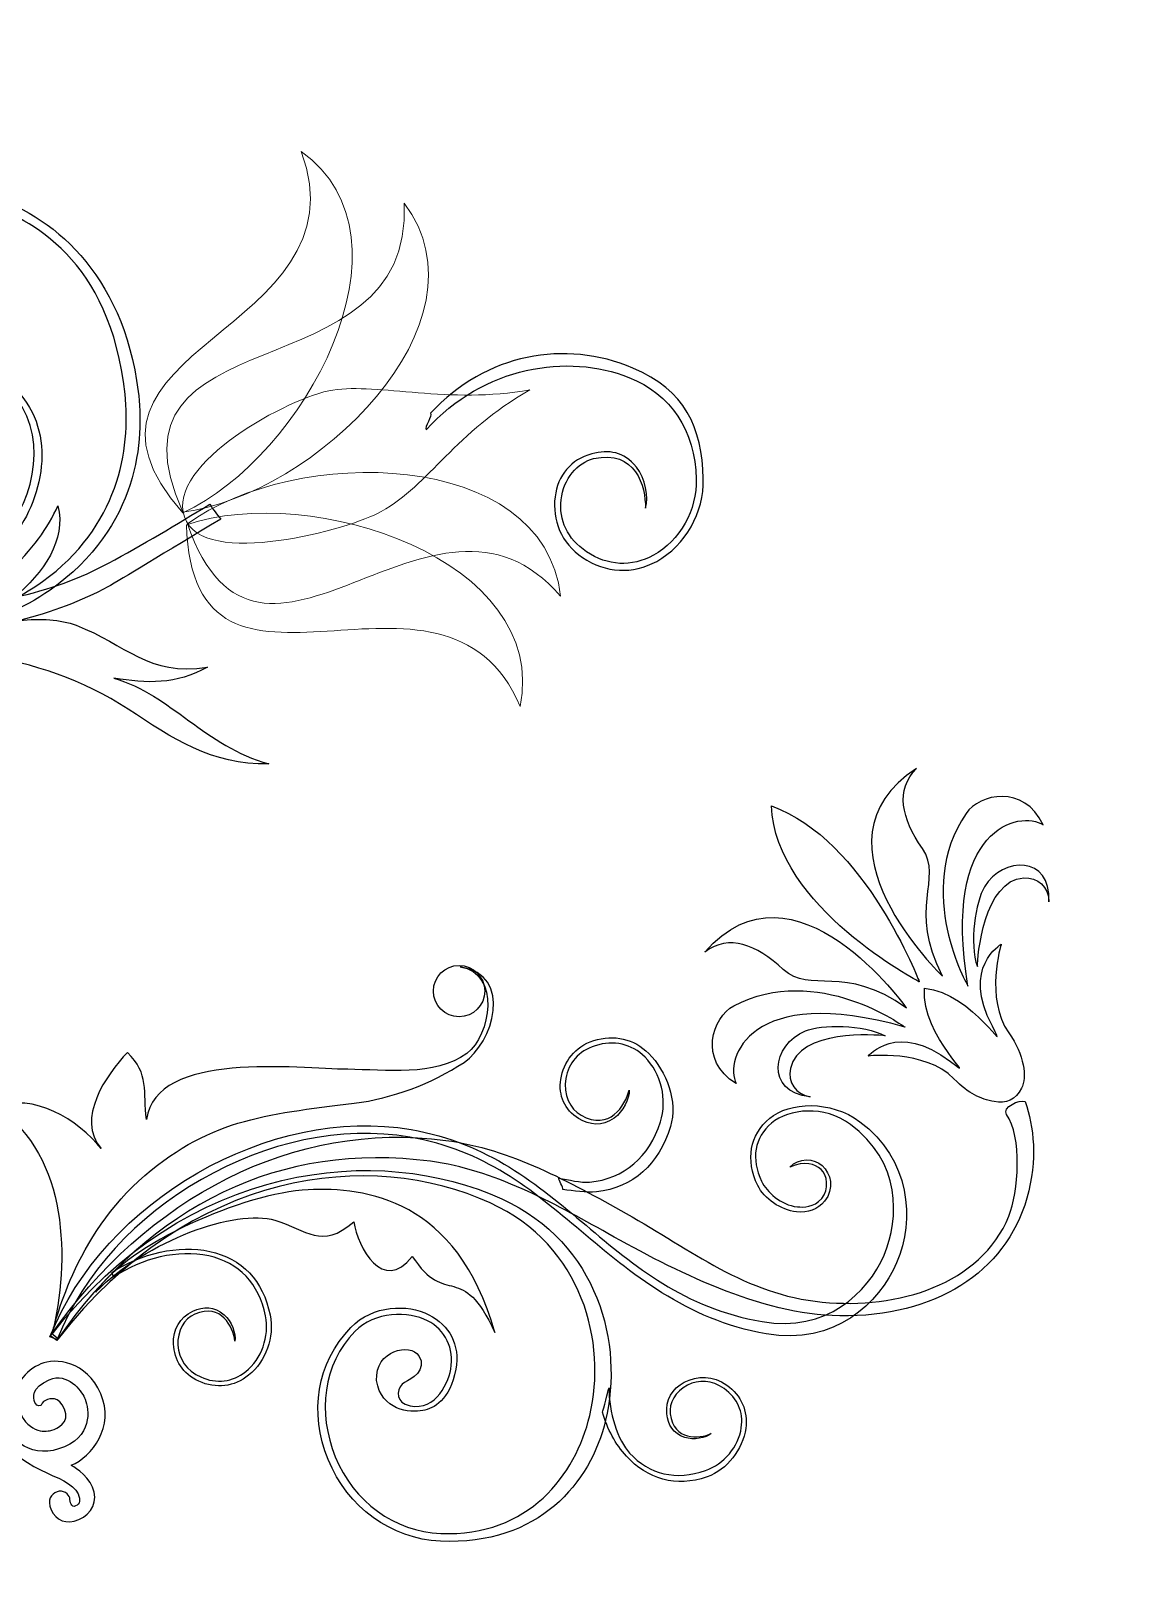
# Model space of a CAD drawing. Header units: millimetres. Extents: x -106 to 106, y -106 to 106.
# Drawn here: x -0.9 to 35.5, y -31.2 to 20.4 of the extents above; entities that cross this region are included whole.
import ezdxf

# ---------------------------------------------------------------- set-up
doc = ezdxf.new("R2010")
doc.units = ezdxf.units.MM
doc.header["$MEASUREMENT"] = 0
doc.layers.add('layer 1', color=7, linetype='Continuous')

msp = doc.modelspace()

# ---------------------------------------------------------------- linework, layer by layer
at = {"layer": 'layer 1', "color": 7}
msp.add_open_spline([(105.6569, -105.6569), (105.6569, -105.6569), (-106.0097, -105.6569), (-106.0097, -105.6569), (-106.0097, -105.6569), (-106.0097, -105.6569), (-106.0097, 106.0097), (-106.0097, 106.0097), (-106.0097, 106.0097), (-106.0097, 106.0097), (105.6569, 106.0097), (105.6569, 106.0097), (105.6569, 106.0097), (105.6569, 106.0097), (105.6569, -105.6569), (105.6569, -105.6569)], degree=3, knots=[0, 0, 0, 0, 0.2, 0.2, 0.2, 0.2, 0.4, 0.4, 0.4, 0.4, 0.6, 0.6, 0.6, 0.6, 1, 1, 1, 1], dxfattribs=at)
at = {"layer": 'layer 1', "color": 7, "lineweight": 18}
for points, knots in [([(4.1782, 4.3196), (8.1886, 6.1587), (12.1742, 13.4313), (8.1176, 16.346), (8.1176, 16.346), (10.3638, 10.2474), (-0.6952, 9.8231), (4.1782, 4.3196)], [0, 0, 0, 0, 0.3333333, 0.3333333, 0.3333333, 0.3333333, 1, 1, 1, 1]), ([(4.1723, 4.3437), (8.5486, 4.8889), (14.5382, 10.625), (11.5462, 14.6247), (11.5462, 14.6247), (11.8531, 8.1342), (1.1799, 11.0556), (4.1723, 4.3437)], [0, 0, 0, 0, 0.3333333, 0.3333333, 0.3333333, 0.3333333, 1, 1, 1, 1]), ([(4.2288, 4.1802), (3.6249, 5.9517), (7.7352, 8.1802), (9.1735, 8.4038), (9.1735, 8.4038), (10.6884, 8.6382), (13.0407, 7.9207), (15.7282, 8.4124), (15.7282, 8.4124), (13.2298, 6.9837), (12.394, 5.274), (10.7817, 4.3573), (10.7817, 4.3573), (9.7802, 3.7865), (4.831, 2.41), (4.2288, 4.1802)], [0, 0, 0, 0, 0.2, 0.2, 0.2, 0.2, 0.4, 0.4, 0.4, 0.4, 0.6, 0.6, 0.6, 0.6, 1, 1, 1, 1]), ([(4.328, 3.9491), (7.8851, 6.5589), (16.1768, 6.5021), (16.7507, 1.5399), (16.7507, 1.5399), (12.516, 6.4705), (6.763, -2.9851), (4.328, 3.9491)], [0, 0, 0, 0, 0.3333333, 0.3333333, 0.3333333, 0.3333333, 1, 1, 1, 1]), ([(4.2957, 3.9201), (8.4746, 5.3323), (16.3628, 2.7707), (15.4082, -2.1335), (15.4082, -2.1335), (12.8615, 3.8459), (4.5199, -3.4261), (4.2957, 3.9201)], [0, 0, 0, 0, 0.3333333, 0.3333333, 0.3333333, 0.3333333, 1, 1, 1, 1])]:
    msp.add_open_spline(points, degree=3, knots=knots, dxfattribs=at)
at = {"layer": 'layer 1', "color": 250}
for points, knots in [([(2.6926, 8.3571), (2.1872, 12.3463), (-0.2168, 14.2385), (-2.3464, 14.926), (-2.3464, 14.926), (-4.6979, 15.6872), (-8.4067, 14.8311), (-9.5351, 11.5226), (-9.5351, 11.5226), (-9.8758, 10.5263), (-9.7971, 9.485), (-9.2452, 8.185), (-9.2452, 8.185), (-9.6495, 9.4948), (-9.7346, 10.5602), (-9.3961, 11.4849), (-9.3961, 11.4849), (-8.1195, 14.9892), (-3.7605, 15.1549), (-2.3931, 14.6371), (-2.3931, 14.6371), (-0.9124, 14.0763), (1.7618, 12.7874), (2.2544, 8.2704), (2.2544, 8.2704), (2.4553, 6.4227), (2.0164, 3.8376), (-0.4881, 2.0333), (-0.4881, 2.0333), (-1.3151, 1.4372), (-2.2677, 1.0423), (-3.2421, 0.8209), (-3.2421, 0.8209), (-3.2134, 0.7145), (-3.186, 0.606), (-3.1584, 0.4974), (-3.1584, 0.4974), (-2.1404, 0.7145), (-1.1367, 1.1165), (-0.2423, 1.7444), (-0.2423, 1.7444), (2.7523, 3.849), (2.89, 6.8088), (2.6926, 8.3571)], [0, 0, 0, 0, 0.0833333, 0.0833333, 0.0833333, 0.0833333, 0.1666667, 0.1666667, 0.1666667, 0.1666667, 0.25, 0.25, 0.25, 0.25, 0.3333333, 0.3333333, 0.3333333, 0.3333333, 0.4166667, 0.4166667, 0.4166667, 0.4166667, 0.5, 0.5, 0.5, 0.5, 0.5833333, 0.5833333, 0.5833333, 0.5833333, 0.6666667, 0.6666667, 0.6666667, 0.6666667, 0.75, 0.75, 0.75, 0.75, 0.8333333, 0.8333333, 0.8333333, 0.8333333, 1, 1, 1, 1]), ([(2.3568, -2.2186), (3.8378, -3.1846), (5.1066, -4.0796), (7.0379, -4.0421), (7.0379, -4.0421), (4.9178, -3.4575), (3.7906, -1.7383), (1.8854, -1.1871), (1.8854, -1.1871), (2.9638, -1.3594), (3.9577, -1.41), (4.9943, -0.8157), (4.9943, -0.8157), (3.0185, -1.1337), (2.2882, -0.063), (0.6294, 0.5736), (0.6294, 0.5736), (0.1047, 0.7753), (-0.5679, 0.8003), (-1.2588, 0.7369), (-1.2588, 0.7369), (-0.1822, 1.0058), (0.8171, 1.3852), (1.6764, 1.8501), (1.6764, 1.8501), (2.1204, 2.0908), (3.5787, 3.0027), (5.4394, 4.1088), (5.4394, 4.1088), (5.3116, 4.2653), (5.1841, 4.4269), (5.0722, 4.6035), (5.0722, 4.6035), (3.9659, 3.9318), (2.8318, 3.2477), (1.7039, 2.6392), (1.7039, 2.6392), (0.7906, 2.1451), (-0.2823, 1.7573), (-1.4348, 1.4996), (-1.4348, 1.4996), (-0.4564, 2.3152), (0.3093, 3.4187), (0.0203, 4.5507), (0.0203, 4.5507), (-0.6232, 3.1231), (-2.1556, 1.3799), (-4.6283, 1.0302), (-4.6283, 1.0302), (-7.9455, 0.9207), (-10.5462, 2.0577), (-11.597, 2.8525), (-11.597, 2.8525), (-13.7604, 4.4867), (-16.4518, 9.552), (-13.8455, 14.5646), (-13.8455, 14.5646), (-13.8455, 14.5646), (-15.1074, 14.7241), (-15.1074, 14.7241), (-15.1074, 14.7241), (-16.622, 7.9881), (-14.1776, 4.0567), (-11.9091, 2.3931), (-11.9091, 2.3931), (-11.2609, 1.9168), (-10.5599, 1.532), (-9.828, 1.2255), (-9.828, 1.2255), (-7.6567, 0.1474), (-5.3319, 0.1067), (-2.5925, -0.3841), (-2.5925, -0.3841), (-0.732, -0.7179), (0.8254, -1.2195), (2.3568, -2.2186)], [0, 0, 0, 0, 0.05, 0.05, 0.05, 0.05, 0.1, 0.1, 0.1, 0.1, 0.15, 0.15, 0.15, 0.15, 0.2, 0.2, 0.2, 0.2, 0.25, 0.25, 0.25, 0.25, 0.3, 0.3, 0.3, 0.3, 0.35, 0.35, 0.35, 0.35, 0.4, 0.4, 0.4, 0.4, 0.45, 0.45, 0.45, 0.45, 0.5, 0.5, 0.5, 0.5, 0.55, 0.55, 0.55, 0.55, 0.6, 0.6, 0.6, 0.6, 0.65, 0.65, 0.65, 0.65, 0.7, 0.7, 0.7, 0.7, 0.75, 0.75, 0.75, 0.75, 0.8, 0.8, 0.8, 0.8, 0.85, 0.85, 0.85, 0.85, 0.9, 0.9, 0.9, 0.9, 1, 1, 1, 1]), ([(21.4966, 5.4491), (21.5245, 4.3304), (20.9017, 3.227), (19.9484, 2.7026), (19.9484, 2.7026), (19.1526, 2.2639), (18.2527, 2.3106), (17.481, 2.8279), (17.481, 2.8279), (16.7576, 3.3129), (16.4699, 4.0827), (16.5647, 4.8518), (16.5647, 4.8518), (16.6522, 5.5545), (17.0956, 6.1019), (17.7846, 6.2795), (17.7846, 6.2795), (18.3551, 6.4242), (18.8446, 6.3642), (19.2701, 5.8406), (19.2701, 5.8406), (19.5788, 5.4656), (19.6811, 4.8315), (19.5712, 4.4777), (19.5712, 4.4777), (19.5819, 5.1915), (19.2467, 6.4392), (17.8493, 6.1207), (17.8493, 6.1207), (17.3078, 5.9965), (16.8472, 5.4506), (16.7665, 4.753), (16.7665, 4.753), (16.6911, 4.0786), (16.9653, 3.4521), (17.6113, 3.0211), (17.6113, 3.0211), (18.3175, 2.5471), (19.1082, 2.5049), (19.8371, 2.9052), (19.8371, 2.9052), (20.7167, 3.3901), (21.291, 4.4107), (21.2655, 5.443), (21.2655, 5.443), (21.2242, 7.0596), (20.4259, 8.2621), (19.0155, 8.8268), (19.0155, 8.8268), (17.006, 9.6326), (14.1838, 9.2034), (12.2793, 7.0822), (12.2793, 7.0822), (12.1952, 7.1714), (12.5015, 7.5468), (12.4226, 7.6338), (12.4226, 7.6338), (14.2644, 9.6304), (16.905, 10.0903), (19.1571, 9.1348), (19.1571, 9.1348), (20.8952, 8.3977), (21.4546, 7.1657), (21.4966, 5.4491)], [0, 0, 0, 0, 0.0588235, 0.0588235, 0.0588235, 0.0588235, 0.1176471, 0.1176471, 0.1176471, 0.1176471, 0.1764706, 0.1764706, 0.1764706, 0.1764706, 0.2352941, 0.2352941, 0.2352941, 0.2352941, 0.2941176, 0.2941176, 0.2941176, 0.2941177, 0.3529412, 0.3529412, 0.3529412, 0.3529412, 0.4117647, 0.4117647, 0.4117647, 0.4117647, 0.4705882, 0.4705882, 0.4705882, 0.4705882, 0.5294118, 0.5294118, 0.5294118, 0.5294118, 0.5882353, 0.5882353, 0.5882353, 0.5882353, 0.6470588, 0.6470588, 0.6470588, 0.6470588, 0.7058824, 0.7058824, 0.7058824, 0.7058824, 0.7647059, 0.7647059, 0.7647059, 0.7647059, 0.8235294, 0.8235294, 0.8235294, 0.8235294, 0.8823529, 0.8823529, 0.8823529, 0.882353, 1, 1, 1, 1]), ([(-1.8295, 3.1265), (-0.5761, 4.3399), (0.0113, 6.63), (-1.1131, 8.1082), (-1.1131, 8.1082), (-1.5418, 8.6721), (-2.1931, 8.9782), (-2.8294, 8.8264), (-2.8294, 8.8264), (-3.3984, 8.6918), (-3.8207, 8.1869), (-3.9115, 7.6959), (-3.9115, 7.6959), (-4.0307, 7.052), (-3.4284, 6.5754), (-3.2771, 6.4723), (-3.2771, 6.4723), (-3.2771, 6.4723), (-3.9318, 6.979), (-3.7902, 7.6741), (-3.7902, 7.6741), (-3.7007, 8.1154), (-3.1584, 8.5238), (-2.8249, 8.6273), (-2.8249, 8.6273), (-2.469, 8.7372), (-1.7456, 8.628), (-1.3465, 8.1018), (-1.3465, 8.1018), (-0.262, 6.6764), (-0.8337, 4.4589), (-2.0517, 3.2842), (-2.0517, 3.2842), (-4.4235, 0.9908), (-8.1224, 1.2369), (-10.9164, 2.7192), (-10.9164, 2.7192), (-10.9619, 2.6573), (-11.3019, 2.5049), (-11.3467, 2.4461), (-11.3467, 2.4461), (-8.4986, 0.9572), (-4.2398, 0.7956), (-1.8295, 3.1265)], [0, 0, 0, 0, 0.0833333, 0.0833333, 0.0833333, 0.0833333, 0.1666667, 0.1666667, 0.1666667, 0.1666667, 0.25, 0.25, 0.25, 0.25, 0.3333333, 0.3333333, 0.3333333, 0.3333333, 0.4166667, 0.4166667, 0.4166667, 0.4166667, 0.5, 0.5, 0.5, 0.5, 0.5833333, 0.5833333, 0.5833333, 0.5833333, 0.6666667, 0.6666667, 0.6666667, 0.6666667, 0.75, 0.75, 0.75, 0.75, 0.8333333, 0.8333333, 0.8333333, 0.8333333, 1, 1, 1, 1]), ([(29.4614, -11.1083), (29.4614, -11.1083), (24.7812, -6.6304), (28.5977, -4.1933), (28.5977, -4.1933), (27.8835, -4.9072), (28.0906, -5.8401), (28.7903, -6.8581), (28.7903, -6.8581), (29.4886, -7.8748), (28.2804, -8.8397), (29.4614, -11.1083)], [0, 0, 0, 0, 0.25, 0.25, 0.25, 0.25, 0.5, 0.5, 0.5, 0.5, 1, 1, 1, 1]), ([(30.3065, -11.4356), (30.3065, -11.4356), (28.4816, -8.2847), (30.242, -5.6909), (30.242, -5.6909), (30.6906, -5.0305), (32.1675, -4.7101), (32.8076, -6.0643), (32.8076, -6.0643), (32.0445, -5.5724), (29.4166, -6.1236), (30.3065, -11.4356)], [0, 0, 0, 0, 0.25, 0.25, 0.25, 0.25, 0.5, 0.5, 0.5, 0.5, 1, 1, 1, 1]), ([(28.6862, -11.2947), (28.6862, -11.2947), (26.8982, -6.5566), (23.7652, -5.4366), (23.7652, -5.4366), (23.8951, -8.7977), (28.6862, -11.2947), (28.6862, -11.2947)], [0, 0, 0, 0, 0.3333333, 0.3333333, 0.3333333, 0.3333333, 1, 1, 1, 1]), ([(28.2632, -12.1698), (28.2632, -12.1698), (24.5215, -6.8829), (21.5501, -10.2994), (21.5501, -10.2994), (22.361, -9.6986), (23.253, -10.04), (24.1573, -10.882), (24.1573, -10.882), (25.061, -11.7232), (26.1923, -10.668), (28.2632, -12.1698)], [0, 0, 0, 0, 0.25, 0.25, 0.25, 0.25, 0.5, 0.5, 0.5, 0.5, 1, 1, 1, 1]), ([(32.1609, -7.831), (30.8394, -7.9137), (30.6124, -10.471), (30.6189, -10.7862), (30.6189, -10.7862), (30.3402, -10.0097), (30.5607, -8.6278), (30.8553, -8.1335), (30.8553, -8.1335), (31.4637, -7.1137), (33.0773, -7.0844), (33.0002, -8.6272), (33.0002, -8.6272), (32.994, -8.1321), (32.6202, -7.8031), (32.1609, -7.831)], [0, 0, 0, 0, 0.2, 0.2, 0.2, 0.2, 0.4, 0.4, 0.4, 0.4, 0.6, 0.6, 0.6, 0.6, 1, 1, 1, 1]), ([(32.0834, -14.8359), (32.2784, -14.4649), (32.1864, -13.7318), (31.6611, -12.9873), (31.6611, -12.9873), (30.8584, -11.8487), (31.4116, -10.04), (31.4116, -10.04), (31.4116, -10.04), (31.4116, -10.04), (30.0791, -10.7969), (31.1178, -12.7716), (31.1178, -12.7716), (31.7482, -13.9708), (30.4835, -11.6475), (28.8637, -11.5072), (28.8637, -11.5072), (28.7238, -13.1258), (30.7933, -14.7725), (29.7208, -13.944), (29.7208, -13.944), (27.9548, -12.5811), (26.9795, -13.7638), (26.9795, -13.7638), (26.9795, -13.7638), (26.9795, -13.7638), (28.8571, -13.5319), (29.84, -14.5176), (29.84, -14.5176), (30.355, -15.0333), (30.7061, -15.189), (31.1829, -15.2776), (31.1829, -15.2776), (31.5715, -15.3661), (31.8895, -15.2066), (32.0834, -14.8359)], [0, 0, 0, 0, 0.1, 0.1, 0.1, 0.1, 0.2, 0.2, 0.2, 0.2, 0.3, 0.3, 0.3, 0.3, 0.4, 0.4, 0.4, 0.4, 0.5, 0.5, 0.5, 0.5, 0.6, 0.6, 0.6, 0.6, 0.7, 0.7, 0.7, 0.7, 0.8, 0.8, 0.8, 0.8, 1, 1, 1, 1]), ([(-0.1729, -23.0142), (0.4189, -20.592), (0.3844, -17.0935), (-2.0029, -15.4915), (-2.0029, -15.4915), (-0.8559, -14.9293), (0.7313, -15.9046), (1.4555, -16.8444), (1.4555, -16.8444), (0.6135, -15.8557), (1.6212, -14.3856), (2.3312, -13.6443), (2.3312, -13.6443), (3.0813, -14.3539), (2.8384, -14.9493), (2.9693, -15.8739), (2.9693, -15.8739), (3.27, -13.5661), (8.0311, -14.1872), (9.671, -14.2034), (9.671, -14.2034), (10.8961, -14.2154), (12.5721, -14.4494), (13.625, -13.6773), (13.625, -13.6773), (14.4332, -13.0837), (14.7481, -10.9915), (13.4079, -10.7941), (13.4079, -10.7941), (15.2235, -11.059), (14.4814, -13.3518), (13.5381, -13.9729), (13.5381, -13.9729), (12.4612, -14.6816), (11.1307, -15.178), (9.8836, -15.3327), (9.8836, -15.3327), (6.8619, -15.7079), (4.9716, -15.8739), (2.7057, -17.9248), (2.7057, -17.9248), (0.4795, -19.9388), (-0.1729, -23.0142), (-0.1729, -23.0142)], [0, 0, 0, 0, 0.0833333, 0.0833333, 0.0833333, 0.0833333, 0.1666667, 0.1666667, 0.1666667, 0.1666667, 0.25, 0.25, 0.25, 0.25, 0.3333333, 0.3333333, 0.3333333, 0.3333333, 0.4166667, 0.4166667, 0.4166667, 0.4166667, 0.5, 0.5, 0.5, 0.5, 0.5833333, 0.5833333, 0.5833333, 0.5833333, 0.6666667, 0.6666667, 0.6666667, 0.6666667, 0.75, 0.75, 0.75, 0.75, 0.8333333, 0.8333333, 0.8333333, 0.8333333, 1, 1, 1, 1]), ([(12.5142, -11.6013), (12.5142, -12.073), (12.8967, -12.456), (13.369, -12.456), (13.369, -12.456), (13.841, -12.456), (14.2234, -12.073), (14.2234, -11.6013), (14.2234, -11.6013), (14.2234, -11.129), (13.841, -10.7466), (13.369, -10.7466), (13.369, -10.7466), (12.8967, -10.7466), (12.5142, -11.129), (12.5142, -11.6013)], [0, 0, 0, 0, 0.2, 0.2, 0.2, 0.2, 0.4, 0.4, 0.4, 0.4, 0.6, 0.6, 0.6, 0.6, 1, 1, 1, 1]), ([(28.2101, -12.7999), (28.2101, -12.7999), (25.2852, -10.6322), (22.5099, -12.0905), (22.5099, -12.0905), (21.8019, -12.4609), (21.3186, -13.893), (22.5918, -14.6812), (22.5918, -14.6812), (22.1881, -13.8675), (23.0325, -11.3188), (28.2101, -12.7999)], [0, 0, 0, 0, 0.25, 0.25, 0.25, 0.25, 0.5, 0.5, 0.5, 0.5, 1, 1, 1, 1]), ([(24.3978, -14.1717), (24.6792, -12.877), (27.2413, -13.0396), (27.5518, -13.0937), (27.5518, -13.0937), (26.8269, -12.7007), (25.4275, -12.7103), (24.8946, -12.927), (24.8946, -12.927), (23.7942, -13.3738), (23.5213, -14.9644), (25.0582, -15.1212), (25.0582, -15.1212), (24.5704, -15.0406), (24.3013, -14.6213), (24.3978, -14.1717)], [0, 0, 0, 0, 0.2, 0.2, 0.2, 0.2, 0.4, 0.4, 0.4, 0.4, 0.6, 0.6, 0.6, 0.6, 1, 1, 1, 1]), ([(19.6818, -13.6735), (19.1905, -13.1871), (18.5232, -13.0314), (17.8504, -13.2488), (17.8504, -13.2488), (17.2199, -13.452), (16.8482, -13.9546), (16.7559, -14.5372), (16.7559, -14.5372), (16.6732, -15.0698), (16.882, -15.5649), (17.3487, -15.8374), (17.3487, -15.8374), (17.737, -16.0627), (18.106, -16.122), (18.5284, -15.8277), (18.5284, -15.8277), (18.8315, -15.618), (19.04, -15.1766), (19.0331, -14.8935), (19.0331, -14.8935), (18.8925, -15.4185), (18.3854, -16.2608), (17.4301, -15.7351), (17.4301, -15.7351), (17.0594, -15.5318), (16.8372, -15.035), (16.9247, -14.5076), (16.9247, -14.5076), (17.0101, -13.9991), (17.3426, -13.5974), (17.9041, -13.4169), (17.9041, -13.4169), (18.5211, -13.2188), (19.1092, -13.3538), (19.5584, -13.7996), (19.5584, -13.7996), (20.1, -14.3378), (20.3067, -15.2049), (20.0714, -15.9552), (20.0714, -15.9552), (19.7021, -17.1296), (18.866, -17.8418), (17.7153, -17.9599), (17.7153, -17.9599), (17.4218, -17.9899), (16.9977, -17.87), (16.6949, -17.8307), (16.6949, -17.8307), (16.6666, -17.8855), (16.8554, -18.148), (16.8272, -18.2014), (16.8272, -18.2014), (17.1658, -18.2514), (17.6144, -18.3148), (17.9406, -18.281), (17.9406, -18.281), (19.1653, -18.1566), (20.0153, -17.3546), (20.4045, -16.1082), (20.4045, -16.1082), (20.6599, -15.2962), (20.2702, -14.2582), (19.6818, -13.6735)], [0, 0, 0, 0, 0.0588235, 0.0588235, 0.0588235, 0.0588235, 0.1176471, 0.1176471, 0.1176471, 0.1176471, 0.1764706, 0.1764706, 0.1764706, 0.1764706, 0.2352941, 0.2352941, 0.2352941, 0.2352941, 0.2941176, 0.2941176, 0.2941176, 0.2941177, 0.3529412, 0.3529412, 0.3529412, 0.3529412, 0.4117647, 0.4117647, 0.4117647, 0.4117647, 0.4705882, 0.4705882, 0.4705882, 0.4705882, 0.5294118, 0.5294118, 0.5294118, 0.5294118, 0.5882353, 0.5882353, 0.5882353, 0.5882353, 0.6470588, 0.6470588, 0.6470588, 0.6470588, 0.7058824, 0.7058824, 0.7058824, 0.7058824, 0.7647059, 0.7647059, 0.7647059, 0.7647059, 0.8235294, 0.8235294, 0.8235294, 0.8235294, 0.8823529, 0.8823529, 0.8823529, 0.882353, 1, 1, 1, 1]), ([(23.7067, -15.8346), (23.0476, -16.3814), (22.8995, -17.2172), (23.3112, -18.0712), (23.3112, -18.0712), (23.5227, -18.5108), (24.0767, -18.8887), (24.599, -18.9487), (24.599, -18.9487), (24.98, -18.9931), (25.3107, -18.8663), (25.5312, -18.5935), (25.5312, -18.5935), (25.8692, -18.1742), (25.7445, -17.6695), (25.4551, -17.4066), (25.4551, -17.4066), (25.1919, -17.1665), (24.6599, -17.1283), (24.3788, -17.4607), (24.3788, -17.4607), (24.8842, -17.2344), (25.2032, -17.3515), (25.4165, -17.5327), (25.4165, -17.5327), (25.6301, -17.7143), (25.6893, -18.209), (25.4385, -18.5022), (25.4385, -18.5022), (25.1715, -18.8105), (24.8346, -18.7988), (24.6282, -18.7785), (24.6282, -18.7785), (24.0746, -18.7258), (23.6106, -18.2889), (23.4366, -17.9272), (23.4366, -17.9272), (23.0797, -17.1858), (23.2023, -16.4654), (23.7663, -15.9986), (23.7663, -15.9986), (24.354, -15.5101), (25.5147, -15.3885), (26.3949, -16.0375), (26.3949, -16.0375), (28.0661, -17.2692), (28.0427, -19.1485), (27.5149, -20.3839), (27.5149, -20.3839), (26.9764, -21.6393), (25.5915, -22.9739), (23.4517, -22.5998), (23.4517, -22.5998), (20.859, -22.1471), (19.1995, -20.7487), (17.5947, -19.3958), (17.5947, -19.3958), (15.9938, -18.0464), (14.3388, -16.6511), (11.7749, -16.2098), (11.7749, -16.2098), (7.0669, -15.3975), (1.5626, -18.5549), (-0.2456, -23.1038), (-0.2456, -23.1038), (-0.2456, -23.1038), (-0.0082, -23.1992), (-0.0082, -23.1992), (-0.0082, -23.1992), (1.758, -18.754), (7.1347, -15.6686), (11.7322, -16.4613), (11.7322, -16.4613), (14.2272, -16.8916), (15.7826, -18.2028), (17.4301, -19.5915), (17.4301, -19.5915), (19.0599, -20.9661), (20.9289, -22.5436), (23.5902, -23.0077), (23.5902, -23.0077), (25.8771, -23.4066), (27.3574, -21.9814), (27.9318, -20.6395), (27.9318, -20.6395), (28.5408, -19.2143), (28.3896, -17.1841), (26.7125, -15.949), (26.7125, -15.949), (25.7269, -15.2228), (24.3716, -15.2831), (23.7067, -15.8346)], [0, 0, 0, 0, 0.0416667, 0.0416667, 0.0416667, 0.0416667, 0.0833333, 0.0833333, 0.0833333, 0.0833333, 0.125, 0.125, 0.125, 0.125, 0.1666667, 0.1666667, 0.1666667, 0.1666667, 0.2083333, 0.2083333, 0.2083333, 0.2083333, 0.25, 0.25, 0.25, 0.25, 0.2916667, 0.2916667, 0.2916667, 0.2916667, 0.3333333, 0.3333333, 0.3333333, 0.3333333, 0.375, 0.375, 0.375, 0.375, 0.4166667, 0.4166667, 0.4166667, 0.4166667, 0.4583333, 0.4583333, 0.4583333, 0.4583333, 0.5, 0.5, 0.5, 0.5, 0.5416667, 0.5416667, 0.5416667, 0.5416667, 0.5833333, 0.5833333, 0.5833333, 0.5833333, 0.625, 0.625, 0.625, 0.625, 0.6666667, 0.6666667, 0.6666667, 0.6666667, 0.7083333, 0.7083333, 0.7083333, 0.7083333, 0.75, 0.75, 0.75, 0.75, 0.7916667, 0.7916667, 0.7916667, 0.7916667, 0.8333333, 0.8333333, 0.8333333, 0.8333333, 0.875, 0.875, 0.875, 0.875, 0.9166667, 0.9166667, 0.9166667, 0.9166667, 1, 1, 1, 1]), ([(31.5884, -15.7037), (32.1193, -16.4258), (31.9866, -18.3124), (31.669, -19.0875), (31.669, -19.0875), (30.7316, -21.3764), (27.9621, -22.1974), (25.4568, -21.9514), (25.4568, -21.9514), (22.8854, -21.6982), (21.1042, -20.2203), (18.9294, -19.0024), (18.9294, -19.0024), (17.0432, -17.9461), (15.0922, -16.8533), (12.9301, -16.5688), (12.9301, -16.5688), (7.8582, -15.9029), (2.9934, -18.4426), (-0.2318, -23.079), (-0.2318, -23.079), (-0.2318, -23.079), (-0.0213, -23.2237), (-0.0213, -23.2237), (-0.0213, -23.2237), (3.145, -18.6724), (7.4465, -16.6122), (12.4178, -17.2654), (12.4178, -17.2654), (14.5314, -17.5444), (16.4606, -18.6245), (18.3255, -19.6687), (18.3255, -19.6687), (20.5279, -20.9017), (23.388, -22.3803), (26.037, -22.4096), (26.037, -22.4096), (29.2047, -22.4458), (31.5519, -20.9868), (32.2653, -18.4901), (32.2653, -18.4901), (32.6354, -17.1968), (32.4934, -16.1137), (32.2106, -15.2803), (32.2106, -15.2803), (32.0307, -15.189), (31.4303, -15.4715), (31.5884, -15.7037)], [0, 0, 0, 0, 0.0769231, 0.0769231, 0.0769231, 0.0769231, 0.1538462, 0.1538462, 0.1538462, 0.1538462, 0.2307692, 0.2307692, 0.2307692, 0.2307692, 0.3076923, 0.3076923, 0.3076923, 0.3076923, 0.3846154, 0.3846154, 0.3846154, 0.3846154, 0.4615385, 0.4615385, 0.4615385, 0.4615385, 0.5384615, 0.5384615, 0.5384615, 0.5384615, 0.6153846, 0.6153846, 0.6153846, 0.6153846, 0.6923077, 0.6923077, 0.6923077, 0.6923077, 0.7692308, 0.7692308, 0.7692308, 0.7692308, 0.8461538, 0.8461538, 0.8461538, 0.8461539, 1, 1, 1, 1]), ([(14.7915, -18.5153), (10.7228, -16.6518), (4.3236, -17.253), (-0.1729, -23.0142), (-0.1729, -23.0142), (-0.1729, -23.0142), (0.0282, -23.1706), (0.0282, -23.1706), (0.0282, -23.1706), (4.4386, -17.5193), (10.4258, -16.8282), (14.4032, -18.65), (14.4032, -18.65), (17.501, -20.069), (18.2924, -23.3122), (17.7177, -25.7266), (17.7177, -25.7266), (17.2475, -27.6992), (15.6972, -29.7666), (12.7578, -29.6536), (12.7578, -29.6536), (11.2278, -29.5947), (9.8502, -28.5915), (9.2497, -27.0973), (9.2497, -27.0973), (8.6596, -25.629), (8.8325, -24.0357), (9.906, -22.9243), (9.906, -22.9243), (10.5499, -22.257), (11.7047, -22.2542), (12.3227, -22.5722), (12.3227, -22.5722), (12.907, -22.873), (13.2178, -23.5038), (13.0934, -24.1783), (13.0934, -24.1783), (12.9876, -24.7457), (12.486, -25.7045), (11.5751, -25.3459), (11.5751, -25.3459), (11.2478, -25.216), (11.3037, -24.7537), (11.5575, -24.6251), (11.5575, -24.6251), (11.7636, -24.5201), (12.3344, -24.2193), (12.0306, -23.7397), (12.0306, -23.7397), (11.7539, -23.3029), (10.5688, -23.5475), (10.6243, -24.5621), (10.6243, -24.5621), (10.7766, -25.5601), (11.7343, -25.6394), (12.1667, -25.5601), (12.1667, -25.5601), (12.5181, -25.4971), (13.071, -25.2129), (13.2605, -24.1869), (13.2605, -24.1869), (13.4124, -23.3632), (13.0438, -22.7235), (12.3623, -22.3727), (12.3623, -22.3727), (11.6606, -22.0113), (10.5002, -22.04), (9.7696, -22.7968), (9.7696, -22.7968), (8.6244, -23.9837), (8.3833, -25.6273), (9.0123, -27.1914), (9.0123, -27.1914), (9.6507, -28.7799), (11.1173, -29.8358), (12.7472, -29.9096), (12.7472, -29.9096), (16.0324, -30.0588), (17.7546, -27.9548), (18.2479, -25.8826), (18.2479, -25.8826), (18.847, -23.3711), (18.0205, -19.9939), (14.7915, -18.5153)], [0, 0, 0, 0, 0.0454545, 0.0454545, 0.0454545, 0.0454546, 0.0909091, 0.0909091, 0.0909091, 0.0909091, 0.1363636, 0.1363636, 0.1363636, 0.1363636, 0.1818182, 0.1818182, 0.1818182, 0.1818182, 0.2272727, 0.2272727, 0.2272727, 0.2272727, 0.2727273, 0.2727273, 0.2727273, 0.2727273, 0.3181818, 0.3181818, 0.3181818, 0.3181818, 0.3636364, 0.3636364, 0.3636364, 0.3636364, 0.4090909, 0.4090909, 0.4090909, 0.4090909, 0.4545455, 0.4545455, 0.4545455, 0.4545455, 0.5, 0.5, 0.5, 0.5, 0.5454545, 0.5454545, 0.5454545, 0.5454546, 0.5909091, 0.5909091, 0.5909091, 0.5909091, 0.6363636, 0.6363636, 0.6363636, 0.6363636, 0.6818182, 0.6818182, 0.6818182, 0.6818182, 0.7272727, 0.7272727, 0.7272727, 0.7272727, 0.7727273, 0.7727273, 0.7727273, 0.7727273, 0.8181818, 0.8181818, 0.8181818, 0.8181818, 0.8636364, 0.8636364, 0.8636364, 0.8636364, 0.9090909, 0.9090909, 0.9090909, 0.9090909, 1, 1, 1, 1]), ([(1.2698, -21.6203), (2.3657, -20.0122), (6.219, -18.3099), (8.3481, -18.2128), (8.3481, -18.2128), (10.2512, -18.1256), (13.2997, -18.5053), (14.5579, -22.9632), (14.5579, -22.9632), (13.4717, -20.5548), (12.9177, -22.144), (11.8145, -20.4318), (11.8145, -20.4318), (10.8307, -21.6882), (9.9987, -20.1241), (9.8639, -19.2845), (9.8639, -19.2845), (8.7729, -20.2134), (8.3181, -19.5454), (7.2426, -19.2274), (7.2426, -19.2274), (5.9317, -18.8384), (3.0013, -19.8861), (1.2698, -21.6203)], [0, 0, 0, 0, 0.1428571, 0.1428571, 0.1428571, 0.1428572, 0.2857143, 0.2857143, 0.2857143, 0.2857143, 0.4285714, 0.4285714, 0.4285714, 0.4285714, 0.5714286, 0.5714286, 0.5714286, 0.5714286, 0.7142857, 0.7142857, 0.7142857, 0.7142857, 1, 1, 1, 1]), ([(7.0807, -22.3789), (6.8553, -21.2407), (6.1426, -20.4897), (5.0722, -20.2633), (5.0722, -20.2633), (4.0293, -20.0411), (2.796, -20.325), (1.8179, -20.9644), (1.8179, -20.9644), (1.8413, -21.0161), (1.8627, -21.0674), (1.8813, -21.1198), (1.8813, -21.1198), (2.8198, -20.4797), (4.0159, -20.1975), (5.0395, -20.4152), (5.0395, -20.4152), (6.044, -20.6292), (6.7141, -21.3379), (6.928, -22.4096), (6.928, -22.4096), (7.0645, -23.0948), (6.7995, -23.8407), (6.27, -24.2641), (6.27, -24.2641), (5.8308, -24.6152), (5.2992, -24.6782), (4.7735, -24.4439), (4.7735, -24.4439), (4.2949, -24.2314), (4.039, -23.8455), (4.0124, -23.3877), (4.0124, -23.3877), (3.9852, -22.914), (4.2288, -22.4968), (4.5751, -22.3524), (4.5751, -22.3524), (5.4684, -21.9793), (5.8363, -22.7707), (5.9114, -23.2481), (5.9114, -23.2481), (5.9438, -22.9991), (5.8015, -22.5891), (5.5538, -22.3748), (5.5538, -22.3748), (5.2089, -22.0754), (4.8775, -22.0927), (4.513, -22.2542), (4.513, -22.2542), (4.0755, -22.4503), (3.8433, -22.8675), (3.8657, -23.3457), (3.8657, -23.3457), (3.8919, -23.869), (4.173, -24.3482), (4.7094, -24.5876), (4.7094, -24.5876), (5.2834, -24.8439), (5.8869, -24.7702), (6.3679, -24.3867), (6.3679, -24.3867), (6.9418, -23.9268), (7.2288, -23.12), (7.0807, -22.3789)], [0, 0, 0, 0, 0.0588235, 0.0588235, 0.0588235, 0.0588235, 0.1176471, 0.1176471, 0.1176471, 0.1176471, 0.1764706, 0.1764706, 0.1764706, 0.1764706, 0.2352941, 0.2352941, 0.2352941, 0.2352941, 0.2941176, 0.2941176, 0.2941176, 0.2941177, 0.3529412, 0.3529412, 0.3529412, 0.3529412, 0.4117647, 0.4117647, 0.4117647, 0.4117647, 0.4705882, 0.4705882, 0.4705882, 0.4705882, 0.5294118, 0.5294118, 0.5294118, 0.5294118, 0.5882353, 0.5882353, 0.5882353, 0.5882353, 0.6470588, 0.6470588, 0.6470588, 0.6470588, 0.7058824, 0.7058824, 0.7058824, 0.7058824, 0.7647059, 0.7647059, 0.7647059, 0.7647059, 0.8235294, 0.8235294, 0.8235294, 0.8235294, 0.8823529, 0.8823529, 0.8823529, 0.882353, 1, 1, 1, 1]), ([(22.2784, -24.7106), (21.8263, -24.3885), (21.302, -24.3895), (20.8648, -24.6193), (20.8648, -24.6193), (20.4648, -24.8301), (20.2375, -25.2181), (20.2881, -25.6683), (20.2881, -25.6683), (20.3309, -26.0418), (20.4755, -26.3194), (20.8841, -26.4562), (20.8841, -26.4562), (21.1773, -26.5554), (21.5783, -26.4738), (21.765, -26.3287), (21.765, -26.3287), (21.342, -26.4962), (20.5224, -26.5768), (20.397, -25.6718), (20.397, -25.6718), (20.3481, -25.3211), (20.5713, -24.9231), (20.9689, -24.7182), (20.9689, -24.7182), (21.3537, -24.5208), (21.7898, -24.5438), (22.1922, -24.8305), (22.1922, -24.8305), (22.6346, -25.1457), (22.8375, -25.6087), (22.7631, -26.1338), (22.7631, -26.1338), (22.6721, -26.7666), (22.1929, -27.3395), (21.5711, -27.5569), (21.5711, -27.5569), (20.5968, -27.8969), (19.6997, -27.6913), (19.0451, -26.9771), (19.0451, -26.9771), (18.6627, -26.5592), (18.3375, -25.6225), (18.3647, -24.8005), (18.3647, -24.8005), (18.332, -24.8649), (18.1721, -25.5553), (18.1397, -25.6191), (18.1397, -25.6191), (18.3072, -26.1737), (18.5749, -26.6822), (18.9373, -27.0767), (18.9373, -27.0767), (19.6336, -27.838), (20.5913, -28.1309), (21.6245, -27.7691), (21.6245, -27.7691), (22.2973, -27.5345), (22.8106, -26.841), (22.9095, -26.1544), (22.9095, -26.1544), (22.9908, -25.5798), (22.7617, -25.0537), (22.2784, -24.7106)], [0, 0, 0, 0, 0.0588235, 0.0588235, 0.0588235, 0.0588235, 0.1176471, 0.1176471, 0.1176471, 0.1176471, 0.1764706, 0.1764706, 0.1764706, 0.1764706, 0.2352941, 0.2352941, 0.2352941, 0.2352941, 0.2941176, 0.2941176, 0.2941176, 0.2941177, 0.3529412, 0.3529412, 0.3529412, 0.3529412, 0.4117647, 0.4117647, 0.4117647, 0.4117647, 0.4705882, 0.4705882, 0.4705882, 0.4705882, 0.5294118, 0.5294118, 0.5294118, 0.5294118, 0.5882353, 0.5882353, 0.5882353, 0.5882353, 0.6470588, 0.6470588, 0.6470588, 0.6470588, 0.7058824, 0.7058824, 0.7058824, 0.7058824, 0.7647059, 0.7647059, 0.7647059, 0.7647059, 0.8235294, 0.8235294, 0.8235294, 0.8235294, 0.8823529, 0.8823529, 0.8823529, 0.882353, 1, 1, 1, 1])]:
    msp.add_open_spline(points, degree=3, knots=knots, dxfattribs=at)
at = {"layer": 'layer 1'}
msp.add_open_spline([(-0.7441, -25.288), (-0.67, -25.4613), (-0.5377, -25.3827), (-0.5377, -25.3827), (-0.5377, -25.3827), (-0.5377, -25.3827), (-0.5033, -25.268), (-0.3762, -25.2139), (-0.3762, -25.2139), (-0.2497, -25.1598), (0.0482, -25.0661), (0.2408, -25.5164), (0.2408, -25.5164), (0.4323, -25.967), (-0.0179, -26.1589), (-0.1832, -26.2133), (-0.1832, -26.2133), (-0.329, -26.2606), (-0.9275, -26.3804), (-1.2751, -25.5639), (-1.2751, -25.5639), (-1.6236, -24.7475), (-1.007, -24.2021), (-0.5429, -24.004), (-0.5429, -24.004), (-0.0785, -23.8059), (0.9787, -23.9048), (1.4466, -25.0024), (1.4466, -25.0024), (1.9144, -26.1007), (1.1547, -27.0894), (0.4651, -27.3836), (0.4651, -27.3836), (0.4651, -27.3836), (0.9832, -27.662), (1.1751, -28.1126), (1.1751, -28.1126), (1.367, -28.5629), (1.141, -29.0087), (0.7189, -29.1889), (0.7189, -29.1889), (0.2962, -29.3687), (-0.0513, -29.2175), (-0.2008, -28.8657), (-0.2008, -28.8657), (-0.351, -28.5136), (-0.2039, -28.351), (-0.0065, -28.267), (-0.0065, -28.267), (0.1901, -28.1829), (0.3927, -28.3462), (0.413, -28.4709), (0.413, -28.4709), (0.4323, -28.5949), (0.4544, -28.8027), (0.6091, -28.7362), (0.6091, -28.7362), (0.7637, -28.6707), (0.7727, -28.5357), (0.6886, -28.3365), (0.6886, -28.3365), (0.3765, -27.6045), (-1.3863, -27.7237), (-2.1368, -25.9639), (-2.1368, -25.9639), (-2.5741, -24.9362), (-2.279, -24.1453), (-2.279, -24.1453), (-2.279, -24.1453), (-2.279, -24.1453), (-2.2489, -24.9972), (-1.9068, -25.7996), (-1.9068, -25.7996), (-1.565, -26.6019), (-0.8064, -27.2103), (0.2353, -26.7666), (0.2353, -26.7666), (1.277, -26.3222), (1.0052, -25.3738), (0.9032, -25.1343), (0.9032, -25.1343), (0.8016, -24.8949), (0.3389, -24.2768), (-0.2659, -24.5349), (-0.2659, -24.5349), (-0.8714, -24.7933), (-0.8097, -25.1326), (-0.7441, -25.288)], degree=3, knots=[0, 0, 0, 0, 0.0434783, 0.0434783, 0.0434783, 0.0434783, 0.0869565, 0.0869565, 0.0869565, 0.0869565, 0.1304348, 0.1304348, 0.1304348, 0.1304348, 0.173913, 0.173913, 0.173913, 0.1739131, 0.2173913, 0.2173913, 0.2173913, 0.2173913, 0.2608696, 0.2608696, 0.2608696, 0.2608696, 0.3043478, 0.3043478, 0.3043478, 0.3043478, 0.3478261, 0.3478261, 0.3478261, 0.3478261, 0.3913043, 0.3913043, 0.3913043, 0.3913044, 0.4347826, 0.4347826, 0.4347826, 0.4347826, 0.4782609, 0.4782609, 0.4782609, 0.4782609, 0.5217391, 0.5217391, 0.5217391, 0.5217391, 0.5652174, 0.5652174, 0.5652174, 0.5652174, 0.6086957, 0.6086957, 0.6086957, 0.6086957, 0.6521739, 0.6521739, 0.6521739, 0.6521739, 0.6956522, 0.6956522, 0.6956522, 0.6956522, 0.7391304, 0.7391304, 0.7391304, 0.7391304, 0.7826087, 0.7826087, 0.7826087, 0.7826087, 0.826087, 0.826087, 0.826087, 0.826087, 0.8695652, 0.8695652, 0.8695652, 0.8695652, 0.9130435, 0.9130435, 0.9130435, 0.9130435, 1, 1, 1, 1], dxfattribs=at)

doc.saveas('drawing.dxf')
